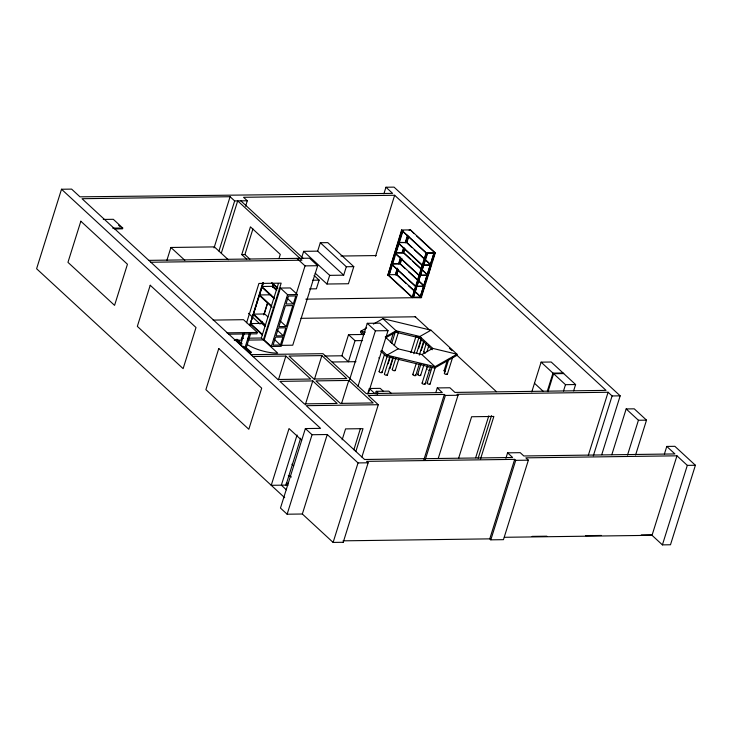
<?xml version="1.0" encoding="UTF-8"?>
<svg xmlns="http://www.w3.org/2000/svg" width="732" height="732" viewBox="0 0 732 732"><rect width="100%" height="100%" fill="white"/><g stroke="black" fill="none" stroke-linecap="round" stroke-linejoin="round"><path stroke-width="1.1" d="M383.907 193.77L385.956 187.236L392.627 193.385L79.989 196.835L71.617 189.112L61.515 189.249L36.6 268.745L284.684 497.714M103.276 219.444L113.304 219.307L122.738 228.009L122.482 228.832L114.677 228.942M166.832 260.5L170.913 247.471L214.375 246.885L228.311 259.741M214.055 247.901L230.095 196.716L82.021 198.711L277.885 379.487L310.734 379.048L285.855 356.081L253.007 356.53M218.96 251.021L234.661 200.934L230.095 196.716M221.311 253.162L237.69 200.888L301.968 260.208L150.856 262.248M245.586 206.204L247.297 200.76L243.546 197.301L394.658 195.27L606.05 390.376L454.947 392.416L449.906 387.759L437.269 387.933L435.906 392.288M246.721 259.174L241.752 254.59L250.445 226.847L280.283 254.388L278.947 258.652M249.887 259.137L244.909 254.544L252.933 228.933M242.182 343.921L237.296 339.419L236.033 339.438L235.777 340.261L249.603 353.016L250.866 352.998L251.122 352.174L246.245 347.673L244.982 347.691L249.383 333.646M237.04 340.243L237.296 339.419M243.189 333.646L241.139 340.188L234.295 340.279M246.611 322.73L258.918 283.449L281.161 283.147L263.374 339.886L247.809 340.096M240.92 343.939L244.305 333.133M263.438 282.863L249.923 325.072L262.77 282.726M276.897 290.009L272.917 286.34L261.8 286.487L261.626 287.036L274.344 298.775M249.923 325.072L263.273 282.717M246.245 347.673L250.646 333.627M249.603 353.016L249.859 352.193L243.546 346.245M213.158 320.094L243.482 319.683L257.307 332.438L256.877 333.81L228.86 334.185M261.05 323.544L261.727 321.385M263.749 314.916L267.473 303.057M272.542 286.889L273.548 283.65M261.214 323.69L261.891 321.54M264.252 313.991L267.628 303.213M272.697 287.036L273.375 284.876M247.37 344.68A27.505 10.834 17.4 0 0 277.684 353.099L261.342 338.01L278.444 283.458M280.402 288.069L264.17 339.877L271.325 346.483L281.18 346.346L297.412 294.538L290.256 287.941L280.402 288.069L287.557 294.676L297.412 294.538M271.325 346.483L287.557 294.676M301.959 256.758L303.652 251.341L317.661 251.149L343.683 275.168L346.318 266.741L320.305 242.731L317.661 251.149M296.158 294.191L305.034 265.881L296.899 258.378M280.429 345.028L282.927 337.068L275.58 337.159L273.091 345.129L280.429 345.028L274.07 339.154M283.321 335.787L285.819 327.826L278.48 327.927L275.982 335.887L283.321 335.787L276.961 329.922M286.23 326.509L292.782 305.601L285.443 305.702L278.892 326.609L286.23 326.509L279.871 320.634M293.312 303.917L295.81 295.957L288.463 296.057L285.974 304.018L293.312 303.917L286.953 298.052M278.352 380.045L285.855 356.081M148.825 260.372L309.535 258.204L317.67 265.707L292.754 345.202L281.17 345.358M314.101 275.507L319.115 280.127L316.389 288.811L309.609 288.902M320.305 242.731L327.771 242.631L353.794 266.64L348.432 283.742L326.957 284.025L329.675 275.351L303.652 251.341M305.262 404.878L312.765 380.924L279.917 381.363L304.311 403.881L337.159 403.442L312.765 380.924M297.082 434.982L281.353 485.179L286.395 489.827M314.357 379.56L321.87 355.606L289.012 356.045L313.9 379.002L346.748 378.563L321.87 355.606M285.947 485.115L300.651 438.193M61.515 189.249L320.589 428.366L305.372 428.568L280.466 508.063L287.127 514.212L302.343 514.01L333.115 542.421L343.427 542.284M287.127 514.212L312.042 434.726L305.372 428.568M348.524 334.68L341.908 355.779L348.414 361.782L355.029 340.682L348.524 334.68L363.658 334.469M375.543 256.246L394.658 195.27M302.343 514.01L327.25 434.515L312.042 434.726M341.615 403.305L348.78 380.439L315.931 380.887L340.316 403.396L373.174 402.957L348.78 380.439M349.521 379.945L367.263 323.315L379.899 323.151L388.024 330.654L368.233 393.807M426.051 252.961L412.116 297.412L421.284 297.595L435.302 252.869L410.423 229.903L401.584 230.022L387.887 275.049L389.15 275.031L391.904 264.92M387.887 275.049L401.822 230.598M392.242 263.822L400.239 263.749L424.798 286.413M392.672 262.468L394.356 257.078M398.272 244.607L395.71 252.769L402.353 252.979L403.982 247.782M431.432 265.222L406.882 242.567L398.967 242.365L399.215 242.942L397.952 242.951L422.501 265.615M399.288 241.359L402.444 231.285M395.701 254.141L389.168 274.985L387.905 275.003L412.455 297.668L426.463 252.988L401.584 230.022M396.039 253.071L403.085 230.58M357.985 386.359L375.397 330.818L367.263 323.315M342.146 439.813L345.559 428.897L362.999 428.668L355.816 451.58M397.192 268.104L395.472 274.948L397.229 269.33M400.678 256.996L398.565 263.74L391.391 263.868L415.95 286.532M402.033 252.677L403.661 247.48M407.495 235.228L405.208 242.557L398.034 242.685L422.593 265.341M398.885 264.042L400.669 258.378M405.528 242.85L407.825 235.53M397.43 271.38L396.735 274.93L398.492 269.321M399.809 263.795L401.163 259.457M403.204 252.952L404.22 249.694M406.599 242.109L408.3 236.683M414.01 233.563L410.423 229.903M401.932 258.359L400.157 264.023L405.162 268.653M404.942 248.752L403.616 252.961L410.304 259.137M408.767 236.518L406.791 242.832L411.805 247.462M367.647 393.935L369.349 388.5L380.21 388.353L383.568 391.455M353.867 449.777L360.281 428.97M379.139 371.472L384.474 354.444M390.403 342.457L393.404 332.877M386.551 356.521L386.972 355.148L398.089 348.853L421.852 354.553L435 366.686L434.57 368.059L386.551 356.521L380.667 351.104M382.067 372.515L387.072 356.548M391.364 393.45L388.866 391.153L376.23 391.327L375.717 392.965L377.383 394.502M391.684 343.482L395.344 331.779M385.782 337.772L395.673 332.163L396.103 330.791L382.964 318.658L373.393 324.084M384.437 374.025L389.772 356.996M388.125 363.822L389.79 358.506M394.283 345.586L398.281 332.813M333.115 542.421L358.03 462.926L327.25 434.515M387.374 375.058L392.709 358.03M361.901 456.978L378.279 404.714L368.278 395.481L444.342 394.457L445.395 395.436L458.031 395.262L438.239 458.424M390.055 368.059L393.395 357.408M413.818 296.021L416.471 287.548M420.662 274.171L423.133 266.283M425.109 259.988L423.444 265.304L429.757 265.213M425.731 257.975L427.314 252.943L433.957 253.162L420.022 297.613L433.957 253.162M427.634 253.245L413.379 297.393M392.288 369.504L395.957 357.792M395.225 370.529L398.894 358.826M343.226 542.284L368.141 462.789L366.595 461.361L514.669 459.367L515.731 460.346L528.367 460.181L503.451 539.667L490.815 539.841L489.763 538.862L343.024 540.838M421.394 295.92L424.469 286.111M425.823 281.802L427.506 276.403M431.111 264.929L428.174 275.625M432.374 260.894L434.89 252.842M410.872 352.678L415.877 336.711M413.809 353.712L419.152 336.683M432.319 349.75L419.436 337.873L419.866 336.5L430.983 330.196L457.006 354.215L456.576 355.578L434.57 368.059M416.709 353.025L421.376 338.129M418.722 348.148L421.394 339.639M412.811 374.427L416.151 363.786M419.308 355.13L423.645 341.295M421.33 350.253L424.002 341.734M415.749 375.47L419.418 363.758M423.7 351.753L426.363 343.244M417.697 374.363L421.037 363.722M426.966 351.735L428.961 345.348M420.635 375.397L423.974 364.756M422.117 383.074L427.451 366.046M425.054 384.108L430.389 367.089M427.131 383.01L432.127 367.043M430.068 384.044L435.403 367.016M444.104 370.602L447.106 361.022M444.397 373.21L448.734 359.375M447.334 374.253L452.669 357.225M423.865 459.797L444.342 394.457M425.265 459.678L445.395 395.436M458.625 458.214L471.618 416.746L493.853 416.444L480.521 459.001M475.663 457.738L488.793 415.84M478.142 458.223L491.483 415.666M505.894 458.287L507.596 452.843L520.232 452.669L523.81 455.972L674.922 453.941L666.788 446.428L664.391 454.05M531.771 391.922L541.104 362.157L551.205 362.02L575.599 384.538L573.614 390.87M489.763 538.862L514.669 459.367M490.815 539.841L515.731 460.346M547.344 391.053L552.971 373.119L563.082 372.981M548.003 391.657L553.621 373.713L563.732 373.576M563.503 391.007L565.488 384.675L541.104 362.157M588.29 455.414L608.091 392.251L456.978 394.292L458.031 395.262M593.323 455.844L612.089 395.948L608.091 392.251M601.75 454.645L620.178 395.838L394.045 187.127L385.956 187.236M611.833 454.673L626.162 408.941L634.251 408.831L646.512 420.15L635.596 454.993M627.507 455.103L638.423 420.26L626.162 408.941M666.788 446.428L674.867 446.319L695.4 465.268L670.485 544.764L662.405 544.873L652.038 535.312L676.954 455.816L525.841 457.848L528.367 460.181M662.405 544.873L687.311 465.378L676.954 455.816M366.695 327.881L360.958 331.138L360.528 332.511L363.045 334.835M421.852 354.553L432.74 348.386L457.006 354.215L435 366.686L386.972 355.148L381.939 350.509M234.661 200.934L247.297 200.76M112.71 228.146L122.738 228.009M409.078 230.196L410.341 230.177M241.752 254.59L244.909 254.544M426.463 252.988L435.302 252.869M340.92 256.035L376.138 255.569M305.034 265.881L317.67 265.707M346.318 266.741L353.794 266.64M329.675 275.351L343.683 275.168M312.646 280.219L319.115 280.127M270.748 294.804L259.631 294.959L271.554 305.967M305.802 299.15L421.669 297.595M300.925 318.319L415.657 316.782M249.594 324.77L250.17 325.072M375.397 330.818L388.024 330.654M226.984 332.85L257.307 332.438M241.331 338.285L243.555 338.248M248.002 338.193L261.342 338.01M355.029 340.682L362.596 340.581M249.859 352.193L251.122 352.174M250.975 354.654L322.995 353.684L366.247 393.606L442.311 392.581L437.269 387.933M324.578 356.017L342.411 355.779M332.2 362.001L355.981 361.681M565.488 384.675L575.599 384.538M612.089 395.948L620.178 395.838M378.279 404.714L306.26 405.684L364.563 459.486L512.638 457.491L507.596 452.843M638.423 420.26L646.512 420.15M358.03 462.926L368.141 462.789M687.311 465.378L695.4 465.268M286.175 483.285L288.353 483.257M288.124 485.087L271.243 485.307L289.021 428.568L301.63 440.197M532.072 536.391L546.859 536.19M585.518 535.668L601.439 535.458M641.241 534.927L651.471 534.781M504.339 537.297L652.038 535.312M382.964 318.658L430.983 330.196M395.673 332.163L419.436 337.873M365.369 332.2L360.958 331.138L364.316 334.24M416.517 235.878L435.22 253.144M401.493 230.296L426.372 253.263M414.312 249.777L424.34 259.027M426.006 260.574L430.187 264.426M429.84 264.938L423.526 265.03M427.095 274.28L403.707 252.686L394.859 252.805L419.418 275.47M412.811 261.443L420.324 268.388M421.998 269.934L426.18 273.786M426.674 275.067L420.351 275.159M426.582 275.342L420.269 275.433L416.883 286.212L423.206 286.13M394.777 253.08L419.326 275.744M534.488 383.266L543.428 391.519M408.511 271.737L423.544 285.617M423.114 286.404L416.801 286.487M391.309 264.142L415.868 286.807M420.232 296.204L396.836 274.61L387.987 274.729L412.546 297.393L421.065 296.972M396.744 274.884L405.94 283.366M408.447 285.681L420.141 296.478M415.044 316.572L430.142 330.507M449.439 348.313L451.955 350.637M456.146 354.508L496.415 391.675M432.74 348.386L419.866 336.5L396.103 330.791L385.215 336.967L398.089 348.853M240.855 200.852L303.094 258.295M315.208 273.182L326.957 284.025M272.368 283L277.931 288.143M271.398 282.817L276.971 287.95M272.743 286.889L275.927 289.826M376.23 391.327L378.728 393.624M261.8 286.487L274.518 298.226M369.349 388.5L375.223 393.926M259.457 295.508L272.176 307.248M267.921 316.919L264.737 313.991L253.62 314.138L265.542 325.145M253.446 314.687L265.368 325.694M264.966 326.344L261.782 323.416L250.664 323.562L262.587 334.57M248.468 313.323L260.08 324.038M170.913 247.471L184.848 260.327M250.49 324.111L262.422 335.119M118.602 225.255L120.149 226.682M236.033 339.438L241.112 343.994M291.94 464.189L293.578 465.698M288.307 475.745A21.567 8.491 17.4 0 1 291.428 476.962M446.877 373.53A1.565 0.613 17.4 0 1 446.968 374.455A1.565 0.613 17.4 0 1 444.846 373.942A1.565 0.613 17.4 0 1 444.754 373.009M420.598 375.058A1.565 0.613 17.4 0 1 419.756 375.626A1.565 0.613 17.4 0 1 417.844 374.839A1.565 0.613 17.4 0 1 418.347 374.134M430.077 369.907A1.565 0.613 17.4 0 1 428.65 370.209M427.149 369.367A1.565 0.613 17.4 0 1 427.104 369.029M430.032 383.696A1.565 0.613 17.4 0 1 429.19 384.263A1.565 0.613 17.4 0 1 427.268 383.477A1.565 0.613 17.4 0 1 427.781 382.772M424.853 383.577A1.565 0.613 17.4 0 1 424.395 384.346A1.565 0.613 17.4 0 1 422.318 383.605A1.565 0.613 17.4 0 1 422.776 382.845M415.291 374.738A1.565 0.613 17.4 0 1 415.401 375.672A1.565 0.613 17.4 0 1 413.278 375.159A1.565 0.613 17.4 0 1 413.168 374.226M395.015 369.999A1.565 0.613 17.4 0 1 394.685 370.758A1.565 0.613 17.4 0 1 392.654 370.163A1.565 0.613 17.4 0 1 392.636 369.294M391.263 356.996A1.565 0.613 17.4 0 1 390.888 356.841M386.908 374.327A1.565 0.613 17.4 0 1 387.109 375.242A1.565 0.613 17.4 0 1 385.105 374.875A1.565 0.613 17.4 0 1 384.565 373.896M381.619 371.783A1.565 0.613 17.4 0 1 381.711 372.716A1.565 0.613 17.4 0 1 379.588 372.204A1.565 0.613 17.4 0 1 379.496 371.27M378.966 357.628A1.565 0.613 17.4 0 1 378.81 357.911M389.854 367.519A1.565 0.613 17.4 0 1 389.049 368.269M425.612 353.007A1.565 0.613 17.4 0 1 423.892 352.293A1.565 0.613 17.4 0 1 424.057 351.561M427.982 367.546A1.565 0.613 17.4 0 1 427.177 366.284M445.266 371.664A1.565 0.613 17.4 0 1 444.095 370.85A1.565 0.613 17.4 0 1 444.754 370.374M416.993 336.555A1.565 0.613 17.4 0 1 416.673 336.381M398.263 331.953A1.565 0.613 17.4 0 1 397.604 331.962M421.293 349.905A1.565 0.613 17.4 0 1 420.68 350.482M80.84 221.229L67.957 262.34L114.567 305.363L127.45 264.243L80.84 221.229M150.216 285.26L137.332 326.371L183.119 368.635L196.011 327.524L150.216 285.26M218.776 348.533L205.884 389.653L248.816 429.272L261.699 388.152L218.776 348.533"/></g></svg>
